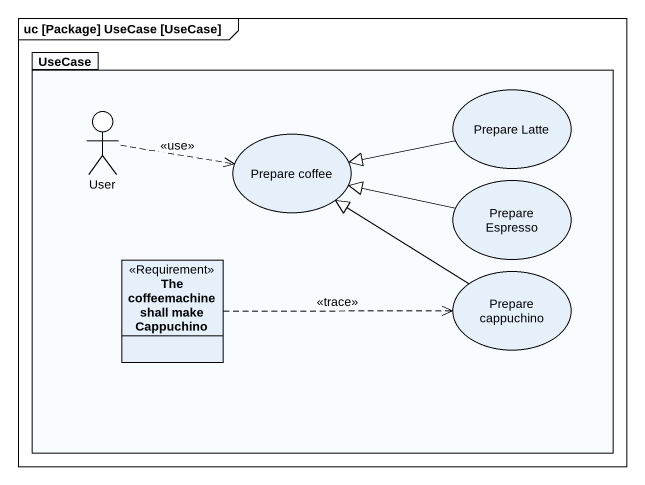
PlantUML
@startuml
mainframe uc [Package] UseCase [UseCase]
allowmixing
hide circle
hide empty members
package "UseCase" as UseCase_ {
  actor User
  usecase "Prepare Latte" as Prepare_Latte
  usecase "Prepare coffee" as Prepare_coffee
  usecase "Prepare Espresso" as Prepare_Espresso
  class "The coffeemachine shall make Cappuchino" as The_coffeemachine_shall <<Requirement>>
  usecase "Prepare cappuchino" as Prepare_cappuchino
}
User .right.> Prepare_coffee : <<use>>
Prepare_Latte -left-|> Prepare_coffee
Prepare_Espresso -left-|> Prepare_coffee
The_coffeemachine_shall .right.> Prepare_cappuchino : <<trace>>
Prepare_cappuchino -up-|> Prepare_coffee
@enduml
